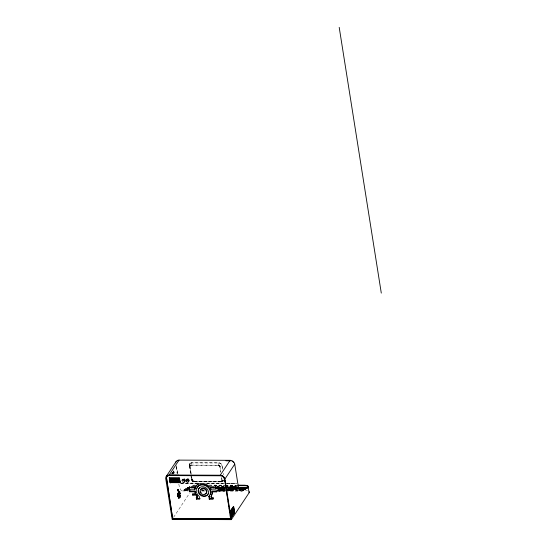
<?xml version="1.0" encoding="UTF-8"?>
<svg xmlns="http://www.w3.org/2000/svg" width="547" height="547" viewBox="0 0 547 547"><rect width="100%" height="100%" fill="white"/><g stroke="black" fill="none" stroke-linecap="round" stroke-linejoin="round"><path stroke-width="0.41" stroke-dasharray="2.73 2.05" d="M172.182 474.071L173.946 470.782L171.737 474.112M173.262 474.01L174.151 472.054L173.235 471.295L171.471 473.962M178.267 492.204L178.76 491.808L178.951 492.375M179.197 492.191L179.149 491.801M189.351 465.709L189.638 464.294M189.563 464.56L189.522 465.121A5.867 2.619 -4.2 0 0 189.747 466.687L190.288 465.497L191.094 465.1L218.629 465.23L219.969 466.434L220.865 472.088M191.033 473.982L189.522 464.841M189.747 466.687L190.52 465.299M221.391 481.873L223.456 480.745L222.048 481.415L193.652 481.278L193.406 481.654L220.933 481.743L221.897 480.669L221.385 477.312M223.231 480.909L222.048 481.415A5.867 2.106 85.8 0 1 220.803 481.763L222.123 480.451L221.761 477.743M177.837 489.818L178.459 489.394L178.684 489.859L178.664 490.7L178.021 491.069C177.16 489.394 178.254 489.285 177.843 490.652L177.625 490.98L177.44 489.818L178.055 489.483L178.26 489.9M178.459 489.394L178.418 491.076M178.267 490.7L178.062 489.394M179.081 490.974L178.219 492.218L177.891 494.946L178.288 497.558L179.177 498.529L179.785 497.927L180.332 495.541L180.175 492.697L179.402 491.056L178.069 491.575L177.495 494.939L177.891 497.558L178.459 498.447L179.177 498.529M179.71 495.391L178.931 496.553C179.279 495.138 177.754 494.803 177.775 496.136M177.83 496.04L178.589 495.644L178.876 493.093L179.348 493.018L179.703 495.432M178.042 496.191L177.987 495.705M179.491 493.674L179.648 493.572M177.994 493.996C177.331 493.326 178.595 494.57 178.007 493.886M178.554 497.565L178.507 497.079M178.719 495.698L178.623 496.102L179.566 495.719M178.972 493.736L178.801 494.126M179.006 497.066C179.341 498.549 179.197 495.965 178.349 497.339M179.478 495.5L179.512 496.081M179.642 497.449C178.876 497.196 180.708 497.141 178.377 497.64M178.78 498.529L179.101 498.351C181.631 493.688 176.996 489.695 180.264 492.389M179.184 492.293L179.081 491.712M178.028 496.286L177.994 496.136A3.576 1.169 -89.8 0 1 179.3 491.206A3.576 1.169 -89.8 0 1 180.045 496.936A3.576 1.169 -89.8 0 1 178.042 496.115M178.548 496.396L179.259 495.37L178.951 493.018L178.479 493.093L178.158 494.173L178.014 493.674M178.267 492.143C179.806 491.521 180.031 493.319 179.006 491.049L178.684 490.974M178.459 492.464L178.452 491.958M177.878 493.435C178.719 493.968 178.486 495.24 178.377 494.344M178.835 494.331C181.03 494.844 178.821 492.266 178.725 494.091M178.951 495.042L179.047 495.527L178.89 495.083M179.136 495.356C180.825 492.826 176.49 495.951 179.074 495.288M179.505 495.787L179.409 495.267L179.416 496.102M179.669 495.828C180.278 497.004 179.888 494.262 179.977 496.156M228.68 490.29L229.302 490.16L229.077 489.702M229.268 490.215L228.598 490.085M229.603 490.18L229.87 490.297M230.458 490.221L230.266 489.702M231.463 489.702C232.578 490.42 229.89 490.454 230.998 489.722M216.359 487.637L215.45 487.78M235.436 487.774L233.405 487.828M184.216 479.705C182.568 479.917 184.592 478.263 184.141 479.815C182.684 480.444 184.065 478.283 184.093 479.89M177.809 495.924C178.678 494.898 179.45 496.929 179.108 495.801M179.478 493.244L179.43 493.64M178.213 494.228L178.5 493.244C179.737 491.979 180.948 494.338 179.293 493.975L178.992 496.471L178.534 496.553L178.24 495.561C180.838 496.02 179.607 493.661 179.58 496.156M177.898 495.876L177.85 495.418M178.937 494.235L179.731 493.182L179.765 496.327L179.341 496.396L179.033 495.568L179.006 494.228C176.578 493.12 177.843 495.794 178.582 494.413M178.356 497.278L179.703 497.449M189.508 464.615L189.83 463.89M178.206 489.77C176.934 489.264 177.481 491.589 178.664 490.7M177.768 489.77L177.7 490.433L177.631 489.722M189.672 464.198L189.966 463.658L189.741 464.041M220.81 491.11L220.769 490.276L220.81 491.11L217.508 491.158L217.501 490.269C219.169 488.676 221.843 491.746 220.865 490.235M179.765 496.327L177.789 496.245M179.437 492.539L178.404 492.423M178.869 492.047L178.336 492.649L178.472 492.047M179.067 497.107L180.387 497.196L179.136 497.558M190.247 463.405L191.641 462.721L219.224 462.83C222.595 463.179 222.479 467.61 222.752 470.017M190.8 462.947L219.128 462.981C222.164 463.22 222.431 467.076 222.52 469.34M179.013 491.917L180.243 491.876M189.611 464.977L190.944 474.126M191.655 476.82L192.284 480.334L191.922 480.423A5.867 2.311 -13.7 0 1 191.723 479.035L191.163 474.796M191.641 462.721L191.546 462.871A5.867 2.106 85.8 0 0 190.841 465.47L190.151 465.764M222.15 481.278L194.465 481.305L192.735 480.567L191.812 478.892M191.942 479.596L191.908 479.179M219.224 462.83L219.128 462.981A5.867 1.709 -85.4 0 0 218.239 465.579L190.841 465.47L191.094 465.1M192.1 479.863L192.031 479.452M192.291 480.116L192.188 479.719M192.503 480.355L192.38 479.979M192.735 480.567L192.592 480.211M183.621 480.444C184.845 482.023 183.491 478.81 184.264 480.977M183.744 480.259L183.826 480.792L184.387 480.792M172.031 474.051L173.358 472.047L173.235 471.295M172.531 473.77L173.42 472.437L174.329 473.189L174.329 473.818L173.42 472.437M172.825 474.051L174.151 472.054M189.809 466.256L190.288 465.497M189.747 466.557L190.014 466.03M190.411 465.593L190.8 465.162M190.712 465.49L190.958 465.121M182.37 479.849L182.862 479.104M184.496 478.898L184.004 479.644A1.463 1.238 33.5 0 1 184.537 481.784A1.463 1.238 33.5 0 1 182.267 481.216A1.463 1.238 33.5 0 1 183.286 479.466L183.778 478.721L184.496 478.898A1.463 1.238 33.5 0 1 185.371 480.375L185.283 480.69A1.463 1.238 33.5 0 1 182.896 480.676L182.705 480.362A1.463 1.238 33.5 0 1 183.778 478.721M177.659 489.483L177.672 490.734M177.83 490.796L177.638 489.873M178.021 491.069L178.24 490.652M184.612 481.709L185.112 480.957M186.37 479.856L186.862 479.11M187.156 479.986L187.279 479.794A0.807 0.684 33.5 0 1 188.305 479.787A0.807 0.684 33.5 0 1 188.585 480.731L189.023 480.546A1.142 0.964 33.5 0 0 187.833 479.042A1.142 0.964 33.5 0 0 187.115 480.539L187.026 480.916L187.436 480.539A0.807 0.684 33.5 0 1 187.416 479.596A0.807 0.684 33.5 0 1 188.428 479.596A0.807 0.684 33.5 0 1 188.708 480.546L188.612 480.922M187.026 480.916L187.115 480.539M187.341 480.916L187.436 480.539M188.934 480.922L189.023 480.546M188.626 481.729A1.47 1.244 33.5 0 0 187.655 479.521A1.47 1.244 33.5 0 0 186.212 481.128A1.47 1.244 33.5 0 0 188.626 481.729L189.118 480.977A1.682 1.422 33.5 0 0 186.855 479.336L186.5 479.487A1.682 1.422 33.5 0 0 186.78 482.023A1.682 1.422 33.5 0 0 189.105 481.059M191.963 480.553L192.168 480.047M192.373 480.485L192.223 480.998L192.284 480.334M192.476 480.622L192.346 481.128L191.935 480.697M192.722 480.875L192.619 481.353L192.592 480.751M193.652 481.278L192.77 481.449L193.399 481.722M192.934 481.524L193.18 481.155M193.098 481.586L193.344 481.21M193.515 481.257L193.269 481.633L193.686 481.77M173.584 517.291L189.494 493.264M218.485 465.203C219.668 466.304 221.193 469.935 220.619 472.464M218.376 465.6L218.629 465.23M218.547 465.647L218.793 465.271M218.711 465.709L218.964 465.333M218.875 465.784L219.121 465.408M219.026 465.88L219.272 465.504M219.169 465.982L219.415 465.613M219.299 466.106L219.545 465.729M219.422 466.235L219.668 465.859M219.525 466.372L219.771 466.003M219.607 466.523L219.86 466.153M219.682 466.68L219.928 466.304M219.969 466.434L219.723 466.81A5.867 2.311 -13.7 0 0 221.87 465.251L221.973 465.1M220.933 481.743L221.179 481.367M221.091 481.695L221.337 481.326M222.144 480.17L221.897 480.539A5.867 2.619 -4.2 0 0 223.101 479.979M221.234 481.64L221.487 481.264M221.897 480.669L222.144 480.3M221.371 481.558L222.123 480.451M193.269 480.929L194.561 481.169M229.036 489.996L228.393 490.194L228.701 490.009M230.848 490.003L231.689 490.057M189.877 463.808L190.137 463.446M179.662 494.331C178.52 492.266 182.869 494.085 179.601 493.791M180.763 493.305L180.749 493.818M178.37 492.642L178.213 492.197M177.891 494.269L178.274 493.435M177.666 494.741L177.707 494.269M178.24 495.336L178.233 494.891M177.83 495.938L178.773 495.603M178.835 497.011L178.814 497.845L179.033 497.353M180.79 495.486C180.756 496.895 181.153 494.044 179.307 495.425M179.539 497.722L179.628 497.168M223.648 480.553L223.108 481.121M224.277 487.972L221.74 487.958L223.21 487.589M223.34 488.027C221.891 487.5 220.995 488.027 222.738 487.842M222.677 487.979L222.868 487.664M222.526 487.917L223.032 487.808M222.971 487.76L224.106 487.698L224.174 488.115L221.378 488.102L221.781 487.603L219.887 487.938M231.805 488.027C230.335 487.609 232.037 487.808 228.742 487.979M230.704 487.746L231.887 487.842M231.374 487.951L231.798 487.876M231.825 487.794L232.475 487.685M232.537 487.958L233.186 487.596M233.849 487.821L230.595 487.999L232.96 487.739L231.935 487.924M179.443 491.712L179.402 492.512M179.471 492.546L179.074 492.546M229.282 489.743L228.721 489.948M230.478 489.743L229.802 489.722M229.665 490.167L230.314 489.955M231.682 490.003L230.759 489.784L231.668 489.743M231.032 489.832L231.19 489.702M216.277 487.849L216.291 487.685M234.034 487.705L234.041 487.862M230.205 489.927L229.651 489.88L230.123 489.996M229.59 490.023C230.677 490.727 229.911 489.428 230.349 489.845M231.107 489.934L231.607 489.859L230.937 489.859M228.646 489.832L228.926 489.996M190.26 487.965L189.235 487.958L189.83 487.753M228.434 490.201L228.926 490.16M228.783 490.242L229.152 489.893M230.424 490.18L230.13 490.133M231.34 489.811L230.978 489.968M231.019 489.948L231.538 489.825L231.08 489.838M188.736 490.29L185.44 490.276L185.371 488.868L187.655 487.746L190.944 487.76M190.089 486.556L187.758 487.692L187.724 489.155L185.44 490.276M188.749 487.821L188.489 488.423L187.669 488.423L187.922 487.815L188.749 487.821L188.77 488.286M197.317 483.63L178.732 483.555A12.39 4.048 -89.8 0 0 184.045 489.88L189.146 487.377A5.272 2.222 -9 0 1 190.117 486.481M184.448 490.303L185.153 490.249L184.448 490.303L184.428 489.838L189.33 487.425L189.365 487.999M187.669 488.423L187.922 487.815M190.185 487.999L189.084 488.136L189.057 487.664L190.041 487.179L190.069 487.651L184.53 490.276L188.12 490.317M188.414 489.278L187.594 489.278L187.573 488.806L188.674 488.676M189.057 487.664L190.165 487.527M187.594 489.278L188.947 488.546L188.961 487.11M215.88 487.288L215.463 487.5L215.436 487.028L215.86 486.823L215.874 487.5M216.113 487.309L217.234 486.755L217.303 488.163L216.181 488.717L216.113 487.309L213.638 487.302M216.838 487.261L217.788 486.632L224.509 486.659M225.227 488.731L216.68 488.697L216.612 487.288L217.795 486.789L224.523 486.816M216.68 488.697L219.244 487.398L219.313 488.806L217.884 489.51L217.815 488.102L215.251 488.095M218.103 488.102L219.532 487.398L219.6 488.806L218.171 489.51L218.103 488.102L225.781 488.136M219.894 487.767L222.041 487.712M225.255 489.941L218.219 489.914L218.191 489.285L218.855 488.956L225.111 488.984M219.402 489.127L218.581 489.36L220.099 489.244M218.219 489.914L218.882 489.586L218.855 488.956M220.099 489.162L219.675 489.209M219.655 489.162L220.591 489.244M220.256 489.408L222.342 489.093L220.92 489.415M222.615 489.182L223.552 489.264M221.145 490.098L221.186 490.926L221.145 490.098L217.685 490.174L217.727 491.001L217.59 490.221M222.957 489.175L223.607 489.018L223.559 489.421C222.629 489.524 223.826 488.662 223.114 489.421M217.132 491.076L224.762 491.035C224.304 487.548 216.844 492.621 224.578 491.124L224.537 490.297L224.578 491.124M221.46 490.187L221.501 491.021L221.46 490.187L224.906 490.112L224.947 490.939L221.644 490.898L221.651 490.098L221.644 490.898M223.559 489.421L224.051 489.018L223.443 489.1M225.255 489.189L223.996 489.421L224.981 489.107M223.996 489.421L224.598 489.189M226.636 488.136L228.065 487.432L228.133 488.84L226.704 489.544M226.95 488.136L228.386 487.432L228.455 488.84L236.988 488.874L236.919 487.466L235.483 488.17L227.805 488.143M230.424 487.233L231.121 487.186L230.766 486.741L230.725 487.233L229.972 487.309L230.41 486.919M228.742 487.801L230.889 487.746M224.906 490.112L224.947 490.939M231.415 487.186L231.142 486.994C231.825 487.295 231.784 486.727 231.839 487.124L232.55 486.748L232.058 487.315L232.249 486.748L232.01 487.186L230.554 486.994M231.538 487.124L231.894 486.926M227.73 489.203L228.065 489.039L227.573 489.435M227.737 489.36L228.502 489.039L228.01 489.442M233.104 486.878L233.118 487.192M231.039 487.808L231.689 487.678M228.885 489.285L229.74 489.086M233.637 487.008L234.451 486.755L233.938 487.008M229.323 489.291L229.822 489.045L228.892 489.442M233.911 487.192L234.15 486.755L233.316 487.192M230.205 489.291L230.984 489.285M235.08 486.953L234.622 487.199L235.504 486.892M231.525 489.298L232.461 489.052L231.531 489.456M233.008 489.223L233.788 489.216M225.234 487.138L237.001 487.186L237.959 486.714M237.966 486.871L237.001 487.186M227.039 489.319L234.745 489.025L234.772 489.647L227.073 489.948M239.901 489.838L236.605 489.825L235.477 490.379L235.408 488.97L236.536 488.423L239.005 488.43M237.863 487.774L236.742 488.327L236.81 489.729L237.931 489.182M234.745 489.025L227.709 488.997L227.737 489.62L235.552 489.579L236.988 488.874M229.747 489.927L229.993 489.702M215.456 487.938L217.774 487.856L215.757 487.862M185.139 490.091L184.551 490.133M232.523 487.801L232.215 487.828M229.904 490.016L229.74 489.811M230.855 490.221L231.627 490.133L231.162 490.242M184.578 490.242L185.125 490.221M232.427 487.979L232.967 487.89L232.208 487.671M179.977 493.141L179.956 493.975M179.56 493.818L179.642 493.442M178.301 496.478C178.507 495.001 178.288 496.416 177.905 496.478M230.287 490.215L230.123 490.078M224.263 487.815L222.191 487.938M178.76 491.808L178.732 492.649M179.546 491.972L179.532 492.491M179.833 494.7L178.999 494.707L179.019 495.343M178.609 495.267L179.443 495.261M180.319 497.052L180.325 497.565M222.526 487.815L222.875 487.821M223.436 487.965L224.113 487.856L222.52 487.76M223.791 487.972L223.279 487.979M224.167 487.958L221.371 487.945M232.284 487.999L232.639 488.006M233.015 487.992L230.219 487.979M214.677 487.199L215.853 487.028L215.436 487.028M230.191 490.228L229.706 490.133M222.732 487.78L224.092 487.664M223.573 487.849L223.08 487.883M231.579 487.664L232.065 487.623M232.632 487.746L231.046 487.979M231.381 490.228L230.827 490.071M228.803 489.702L228.55 489.811M223.094 488.04L222.205 487.808M193.782 481.777L221.275 481.886M180.886 483.069L197.966 483.138M206.506 483.165L223.593 483.233M224.448 483.24L236.4 483.288M181.153 483.199L198.007 483.268M206.438 483.302L223.299 483.363M226.67 483.377L236.783 483.418M207.45 483.671L223.504 483.733M226.882 483.746L236.174 483.787M209.241 485.107L224.496 485.168M225.343 485.168L236.366 485.216M209.166 485.223L224.42 485.285M225.268 485.285L236.283 485.333M214.294 485.524L224.468 485.565M225.316 485.572L237.179 485.62M225.35 486.659L237.118 486.707M213.945 486.741L217.234 486.755M224.523 486.789L217.685 486.762L217.754 488.163L224.591 488.191M237.343 486.837L225.378 486.789L237.131 486.864M215.039 486.816L215.86 486.823M216.831 487.103L224.393 487.131M216.612 487.288L226.082 487.295M226.868 487.329L237.118 487.37L237.186 488.779L226.082 488.731M214.964 487.363L226.362 487.425M226.855 487.411L237.049 487.452M215.333 487.48L224.626 487.514M227.525 487.575L237.295 487.568M189.344 487.527L190.233 487.493M215.012 487.644L224.352 487.685M227.75 487.698L237.09 487.733M233.425 487.931L235.449 487.924M215.231 487.999L224.585 488.033M227.983 488.047L237.33 488.088M187.642 487.951L188.469 487.958M214.014 488.15L217.303 488.163M228.01 488.204L237.412 488.245M189.823 488.314L186.5 488.314L186.568 489.722L189.857 489.736M215.046 488.786L219.313 488.806M219.6 488.806L226.431 488.833M187.573 488.806L188.394 488.813M235.408 488.97L238.704 488.984M185.371 488.868L188.667 488.881M236.796 489.066L237.61 488.909M220.756 489.162L221.186 489.011L219.928 489.326M223.614 489.175L224.058 489.175M228.072 489.196L228.509 489.196M229.829 489.203L229.22 489.278M232.031 489.209L232.468 489.209M221.514 489.175L222.349 489.25M223.99 489.271L224.434 489.428M227.566 489.285L228.174 489.36M218.191 489.285L225.261 489.346M218.171 489.51L225.138 489.613M186.595 489.702L188.243 489.709M201.351 489.845L202.916 489.852M178.288 489.859L178.684 489.859M184.045 489.88L188.264 489.9M201.399 489.9L203.47 489.962M217.528 489.968L225.166 489.996M226.014 490.003L238.109 490.098M201.583 490.249L204.127 490.262M225.316 490.344L217.405 490.31L218.055 489.989L218.096 490.823L217.966 490.037M226.164 490.351L238.882 490.399M201.631 490.372L204.161 490.386M217.672 490.433L225.275 490.468M226.116 490.468L238.786 490.522M218.055 490.796C220.024 492.437 221.973 489.264 221.323 490.809M221.829 490.809L221.836 490.009L221.829 490.809L225.132 490.85M217.774 490.126L217.87 490.891L221.186 490.926M178.144 490.885L178.541 490.885M182.5 490.933L188.414 490.96M201.925 491.015L205.303 491.028M225.583 491.11L239.094 491.158M177.625 490.98L178.021 490.987M178.671 491.179L179.067 491.179M178.479 493.093L179.348 493.018M178.5 493.244L179.3 493.244M179.067 493.599L177.932 493.688M180.038 494.05L177.987 494.078M179.259 495.37L180.052 495.377M180.777 495.999L179.525 495.903M178.992 496.471L179.389 496.471M178.534 496.553L178.931 496.553M179.163 496.908L179.56 496.908M178.411 497.845L178.814 497.845M178.794 498.324L179.19 498.324M223.354 487.637L223.785 487.869M184.66 490.146L184.428 489.838M183.286 479.466L183.648 479.514M193.241 481.681L192.421 481.251M184.004 479.644L183.553 479.514A1.682 1.422 33.5 0 0 181.843 481.216A1.682 1.422 33.5 0 0 184.476 482.201A1.682 1.422 33.5 0 0 183.956 479.664M217.87 490.891L217.87 490.085M224.762 491.035L224.626 490.249M178.438 497.004L178.507 497.38M173.153 470.776L173.946 471.405M173.358 472.047L174.144 472.676M228.455 489.791L228.434 490.256M192.12 480.854L191.6 479.979M177.789 494.201L177.734 493.818M223.272 473.292L223.532 474.926M189.994 466.317L191.142 473.586M191.026 474.769L191.922 480.423M189.371 466.003L190.664 474.146M190.794 474.967L191.566 479.856M176.407 465.579L177.727 473.9M176.442 466.502L177.611 473.859M176.134 467.186L177.173 473.736M236.536 488.423L236.605 489.825M235.518 487.199L235.251 487.015M235.483 488.17L235.552 489.579M234.075 489.346L234.109 489.975M232.96 487.739C233.008 489.237 229.097 487.486 230.595 487.999M229.296 489.086L229.33 489.449M221.275 490.283L221.316 491.11M189.884 487.671L189.905 488.136M189.761 487.322L189.713 487.821M189.412 487.493L189.433 487.958M187.853 488.669L187.874 489.141M178.158 494.173L178.185 495.637M187.313 480.731A0.807 0.684 33.5 0 1 187.293 479.781M186.992 480.731A1.142 0.964 33.5 0 1 187.71 479.227A1.142 0.964 33.5 0 1 188.9 480.738M192.325 485.524A5.272 2.222 -9 0 1 195.676 485.052M245.665 490.427A5.272 2.222 -9 0 1 247.456 490.611M189.932 486.803A5.019 2.113 -9 0 0 189.618 487.083L189.665 487.37A5.019 2.113 -9 0 1 189.973 487.083M193.036 485.456A5.019 2.113 -9 0 1 195.607 485.168M194.465 481.305A5.867 1.709 -85.4 0 1 193.406 481.654M195.012 485.469A5.019 2.113 -9 0 1 195.655 485.449M189.385 480.389L189.296 480.71A1.47 1.244 33.5 0 1 186.896 480.697L186.705 480.382A1.47 1.244 33.5 0 1 187.785 478.728A1.47 1.244 33.5 0 1 189.385 480.389M233.295 486.878L233.357 487.315L233.295 486.878M186.732 479.521L186.37 479.671A1.682 1.422 33.5 0 0 186.657 482.208A1.682 1.422 33.5 0 0 188.982 481.251A1.682 1.422 33.5 0 0 186.732 479.521M184.079 479.473L183.676 479.322A1.682 1.422 33.5 0 0 181.966 481.032A1.682 1.422 33.5 0 0 184.599 482.016A1.682 1.422 33.5 0 0 184.079 479.473M179.648 496.936A3.576 1.169 -89.8 0 0 178.896 491.206A3.576 1.169 -89.8 0 0 177.645 496.108A3.576 1.169 -89.8 0 0 179.648 496.936"/><path stroke-width="0.82" d="M210.185 494.42C212.127 487.651 202.458 481.75 197.488 486.898L196.325 489.141L196.264 491.767L197.323 494.365L199.327 496.526L199.744 499.165L196.373 499.151L196.537 497.271L196.373 499.151M189.631 491.774L190.007 491.213L195.17 491.233L194.794 491.794L189.631 491.774L189.317 489.791L194.684 489.811L195.334 487.329L191.963 487.315L191.587 487.876L194.964 487.89M195.334 487.329L194.684 489.811M213.221 497.339L212.851 497.9L211.258 497.893L211.053 496.573L212.407 493.312L212.277 491.302L216.844 491.315L216.468 491.876L211.908 491.862L212.031 493.873M211.915 494.666L211.053 496.573M196.694 488.58L197.857 486.338C202.828 481.189 212.496 487.09 210.554 493.859L208.858 496.567L209.275 499.199L213.056 499.22L212.851 497.9M238.027 485.62L244.803 485.647A5.019 2.113 -9 0 1 248.229 487.603L248.181 487.315A5.019 2.113 -9 0 0 244.762 485.367L237.979 485.339M191.587 487.876L191.395 486.673L195.73 486.693L196.503 485.49A9.19 7.781 33.5 0 1 208.202 485.538L209.351 486.748L213.686 486.762L213.877 487.965L210.506 487.951L211.388 489.873L216.154 489.893L216.468 491.876M196.879 484.929L195.73 486.693M166.213 476.499L176.079 461.593M230.349 515.377L230.636 519.082L172.688 518.857L166.589 478.44A3.631 3.07 33.5 0 1 167.861 475.637M249.206 491.616A5.272 2.222 -9 0 1 249.097 492.792L231.313 519.65L172.182 519.418L165.748 478.816A4.253 3.603 33.5 0 1 169.167 475.015L179.033 460.116L230.123 460.314A4.253 3.603 33.5 0 1 234.752 464.143L237.863 483.794A12.39 4.048 -89.8 0 0 243.176 490.119L238.95 490.098M166.343 478.816A3.631 3.07 33.5 0 1 169.255 475.582L169.502 475.206L178.869 475.24M189.317 489.791L189.693 489.23L190.007 491.213M172.688 518.857L166.589 478.44M197.358 497.838L196.229 495.165L192.742 495.151L193.112 494.591L196.599 494.604L197.727 497.278L197.358 497.838L196.168 497.832M192.742 495.151L192.523 493.791L195.306 493.804L195.676 493.244L195.17 491.233M196.229 495.165L196.599 494.604M197.146 496.519L197.522 495.958M210.506 487.951L210.875 487.391L214.246 487.404L213.877 487.965M169.167 475.015L220.256 475.22L230.123 460.314M211.908 491.862L212.277 491.302M208.858 496.567L209.234 496.006L209.651 498.638L209.275 499.199M211.258 497.893L211.627 497.332M230.636 519.082L224.537 478.673A3.631 3.07 33.5 0 0 224.291 477.832M231.313 519.65L224.885 479.049L234.752 464.143M230.54 511.062L233.631 506.399L233.747 507.151L230.656 511.814L230.54 511.062L229.863 511.814L232.954 507.144L233.159 507.773L230.506 511.773M230.526 512.525L233.849 507.78L233.966 508.532L230.875 513.195L230.759 512.443L233.849 507.78M230.725 513.154L233.966 508.532M230.745 513.906L234.068 509.154L234.184 509.913L231.094 514.577L230.978 513.824L234.068 509.154M230.506 515.206L234.184 509.913M230.964 515.288L233.61 511.288L233.815 511.917L231.607 515.247M234.403 511.288L231.313 515.958L231.196 515.206L234.287 510.536L234.403 511.288L233.815 511.917M231.183 516.669L234.506 511.917L234.622 512.669L231.531 517.339L231.415 516.587L234.506 511.917M231.381 517.298L234.622 512.669M241.542 487.657L244.324 487.774M233.159 507.773L233.747 507.151M241.548 487.815L243.285 487.486M242.574 487.698L243.046 487.842L240.871 487.603L242.239 487.862M242.581 487.856L244.318 487.616M238.642 487.849L239.661 487.343L246.553 487.37L246.601 488.464M237.856 487.979L239.784 487.849L237.863 488.136M238.403 488.28L240.605 487.856L238.704 488.984M242.164 487.609L238.389 488.334M239.374 490.399L239.306 488.991L240.434 488.437L243.921 488.355L245.042 487.801L245.118 489.209M240.625 488.341L241.753 487.787M242.629 488.738L240.42 489.011L242.622 488.58M241.877 488.293L243.736 487.89M240.824 488.854L241.248 488.649L240.413 488.854M242.417 488.28L244.078 487.869L243.237 488.28M240.871 487.603L243.258 487.862L241.87 488.136M239.306 488.991L242.601 489.004L243.73 488.45L243.798 489.859M237.863 487.774L245.528 487.876L246.553 487.37M247.894 487.657L242.984 490.071L243.012 490.536M242.232 487.705L242.082 487.657M242.526 490.317L243.087 490.338M243.155 487.753L243.702 487.821M225.945 460.8L230.205 460.82A3.699 3.125 33.5 0 1 230.663 460.847M169.255 475.582L220.345 475.781A3.631 3.07 33.5 0 1 224.291 479.049M169.269 477.832L169.707 478.892L169.269 477.832L179.197 477.873L179.635 478.926L169.433 478.864L169.864 479.917L169.433 478.864M169.638 478.215L179.566 478.256M169.392 478.584L179.635 478.926M169.802 479.24L179.731 479.281L179.361 478.905L179.799 479.958L169.591 479.869L170.028 480.922L179.956 480.963L179.525 479.91M169.549 479.616L179.484 479.657M169.591 479.869L169.96 480.252L179.888 480.287M169.714 480.622L179.642 480.663M180.113 481.969L169.871 481.627L169.755 480.875L179.683 480.916L180.113 481.969L171.013 481.934M169.755 480.875L170.117 481.257L180.045 481.292M169.912 481.886L179.84 481.928L180.209 482.31L170.281 482.269L169.912 481.886L170.028 482.645L179.963 482.68L179.84 481.928M238.061 485.223L244.844 485.251A5.272 2.222 -9 0 1 248.276 487.609L249.097 492.792M237.897 487.452L248.092 487.493M238.136 487.568L248.276 487.609L242.67 490.406L242.601 489.004M239.791 488.006L240.612 488.006M243.265 488.02L244.092 488.02M241.651 488.861L242.061 488.861M196.742 498.591L200.113 498.604M209.651 498.638L213.426 498.659M172.934 518.481L230.882 518.713M242.964 487.821L243.025 487.398M233.172 508.525L233.378 509.154M233.391 509.907L233.596 510.536M233.829 512.669L234.034 513.298M194.794 491.794L195.306 493.804M339.202 27.35L381.293 293.096M224.803 480.341L225.07 482.01M225.33 483.678L225.596 485.346M225.856 487.015L226.123 488.683M226.52 491.185L226.786 492.854M227.046 494.522L227.313 496.191M227.579 497.859L227.839 499.527M228.106 501.196L228.373 502.864M228.632 504.532L228.899 506.201M229.166 507.869L229.425 509.537M179.197 477.873L179.32 478.625M179.683 480.916L179.799 481.668M170.117 481.257L170.185 481.928M170.281 482.269L170.349 482.946M169.96 480.252L170.028 480.922M245.528 487.876L245.582 488.97M243.921 488.355L243.989 489.763M175.601 462.926A4.253 3.603 33.5 0 1 179.033 460.116M232.024 461.265A3.699 3.125 33.5 0 1 232.441 461.511M233.179 462.126A3.699 3.125 33.5 0 1 233.494 462.482M177.816 460.861A3.699 3.125 33.5 0 1 178.226 460.724M168.633 475.316A3.631 3.07 33.5 0 1 169.502 475.206M221.945 475.664A3.631 3.07 33.5 0 1 222.376 475.849M220.256 475.22A4.253 3.603 33.5 0 1 224.885 479.049M197.412 484.451A9.19 7.781 33.5 0 1 198.657 483.651M200.687 489.51A3.364 2.844 33.5 0 1 205.911 489.203A3.364 2.844 33.5 0 1 204.961 493.941M201.166 492.519A3.364 2.844 33.5 0 1 200.735 491.794M208.537 493.49A5.463 4.622 33.5 0 1 201.152 494.898A5.463 4.622 33.5 0 1 199.477 487.548M198.52 492.833A5.463 4.622 33.5 0 0 207.511 495.062A5.463 4.622 33.5 0 0 203.894 486.864A5.463 4.622 33.5 0 0 198.52 492.833M200.366 492.355A3.364 2.844 33.5 0 0 205.891 493.722A3.364 2.844 33.5 0 0 203.669 488.683A3.364 2.844 33.5 0 0 200.366 492.355"/></g></svg>
